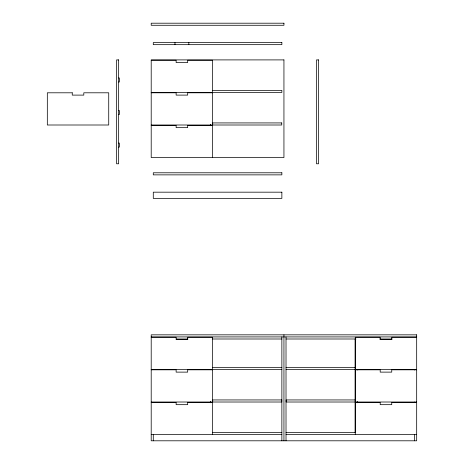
<?xml version="1.0" encoding="UTF-8"?>
<svg xmlns="http://www.w3.org/2000/svg" width="464" height="464" viewBox="0 0 464 464"><rect width="100%" height="100%" fill="white"/><g stroke="black" fill="none" stroke-linecap="round" stroke-linejoin="round"><path stroke-width="0.7" d="M151.206 60.25L176.134 60.25L176.134 62.559L187.676 62.559L187.676 60.25L212.611 60.25L212.611 157.551M118.656 77.969L119.347 77.969L119.347 82.006L118.656 82.006M212.611 90.376L281.863 90.376L281.863 92.452L151.206 92.452M151.206 92.8L176.134 92.8L176.134 95.108L187.676 95.108L187.676 92.8L212.611 92.8M118.656 110.519L119.347 110.519L119.347 114.556L118.656 114.556M151.206 125.002L212.611 125.002M151.206 125.35L176.134 125.35L176.134 127.658L187.676 127.658L187.676 125.35L212.611 125.35M118.656 143.069L119.347 143.069L119.347 147.105L118.656 147.105M151.206 336.922L416.678 336.922M151.206 337.264L176.134 337.264L176.134 339.573L187.676 339.573L187.676 337.264L212.611 337.264L212.611 434.565M416.678 337.264L391.744 337.264L391.744 339.573L380.202 339.573L380.202 337.264L355.273 337.264L355.273 369.466M176.366 338.998L187.955 338.998M212.518 338.998L281.863 338.998M286.015 338.998L355.969 338.998M379.743 338.998L392.208 338.998M212.611 367.389L281.863 367.389M286.015 367.389L355.273 367.389M151.206 369.466L281.863 369.466M286.015 369.466L416.678 369.466M151.206 369.814L176.134 369.814L176.134 372.122L187.676 372.122L187.676 369.814L212.611 369.814M416.678 369.814L391.744 369.814L391.744 372.122L380.202 372.122L380.202 369.814L355.273 369.814L355.273 402.015L416.678 402.015M355.157 399.939L286.131 399.939L286.131 402.015L355.157 402.015M151.206 402.015L212.611 402.015M151.206 402.363L176.134 402.363L176.134 404.672L187.676 404.672L187.676 402.363L212.611 402.363M416.678 402.363L391.744 402.363L391.744 404.672L380.202 404.672L380.202 402.363L355.273 402.363L355.273 434.565M212.518 432.489L281.863 432.489M286.015 432.489L355.366 432.489M151.206 434.565L281.863 434.565M286.015 434.565L416.678 434.565M414.601 369.466L414.601 370.052M414.601 402.015L414.601 402.543M414.601 434.31L414.601 440.8M357.234 369.466L357.234 370.052M357.234 401.325L357.234 402.775M355.157 338.998L355.157 432.489M286.015 336.922L286.015 440.8M283.939 334.84L283.939 440.8M281.863 336.922L281.863 440.8M210.534 124.311L210.534 125.761M210.534 401.325L210.534 402.775M188.831 42.589L188.831 44.666M174.98 42.589L174.98 44.666M153.282 434.31L153.282 440.8M283.939 23.2L151.206 23.2L151.206 25.276L283.939 25.276L283.939 23.2M281.863 42.589L153.282 42.589L153.282 44.666L281.863 44.666L281.863 42.589M118.656 59.902L116.58 59.902L116.58 163.786L118.656 163.786L118.656 59.902M283.939 59.902L151.206 59.902L151.206 157.551L283.939 157.551L283.939 59.902M318.565 59.902L316.489 59.902L316.489 163.786L318.565 163.786L318.565 59.902M72.256 92.8L47.322 92.8L47.322 125.002L108.727 125.002L108.727 92.8L83.798 92.8L83.798 95.108L72.256 95.108L72.256 92.8M281.747 122.925L212.727 122.925L212.727 125.002L281.747 125.002L281.747 122.925M281.863 172.788L153.282 172.788L153.282 174.864L281.863 174.864L281.863 172.788M281.863 192.177L153.282 192.177L153.282 198.412L281.863 198.412L281.863 192.177M416.678 334.84L151.206 334.84L151.206 440.8L416.678 440.8L416.678 334.84M281.747 399.939L212.727 399.939L212.727 402.015L281.747 402.015L281.747 399.939"/></g></svg>
